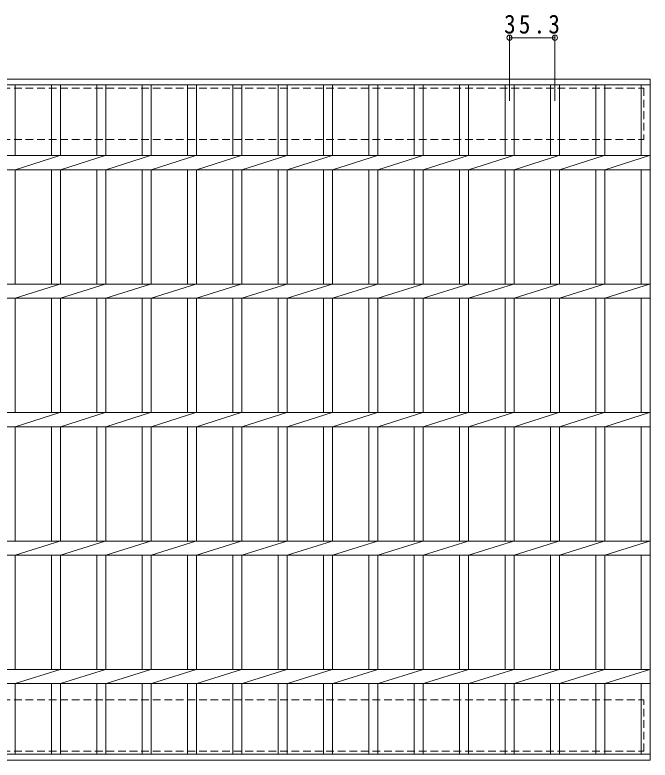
# Model space of a CAD drawing. Units: millimetres, scale not verified. Extents: x -802 to 914, y -688 to 604.
# Drawn here: x -300 to 195, y -69 to 511 of the extents above; entities that cross this region are included whole.
import ezdxf

# ---------------------------------------------------------------- set-up
doc = ezdxf.new("R2010")
doc.units = ezdxf.units.MM
doc.header["$LTSCALE"] = 5
doc.header["$PDMODE"] = 32
doc.header["$PDSIZE"] = 4
doc.linetypes.add('DASHED1', pattern=[1.8, 1.2, -0.6])
for name, color, linetype, lineweight in [('B-1', 2, 'Continuous', 9), ('B-2', 3, 'Continuous', 9), ('B-4', 7, 'Continuous', 9)]:
    doc.layers.add(name, color=color, linetype=linetype, lineweight=lineweight)
doc.styles.add('ＭＳ ゴシック', font='')
doc.styles.get('ＭＳ ゴシック').set_extended_font_data('MS Gothic')

msp = doc.modelspace()

# ---------------------------------------------------------------- linework, layer by layer
at = {"layer": 'B-1', "linetype": 'DASHED1'}
for p, q in [((-795.22, 414.224), (189.78, 414.224)), ((-795.22, -21.775), (189.78, -21.775))]:
    msp.add_line(p, q, dxfattribs=at)
for points in [[(-795.22, 454.225), (189.78, 454.225), (189.78, 414.224)], [(-795.22, -61.775), (189.78, -61.775), (189.78, -21.775)]]:
    msp.add_lwpolyline(points, dxfattribs=at)
at = {"layer": 'B-2'}
for p, q in [((-800.22, 461.224), (194.78, 461.224)), ((194.78, 461.224), (194.78, -68.775)), ((-800.22, 456.725), (194.78, 456.725)), ((-299.42, 456.725), (-299.42, 401.725)), ((-271.12, 456.725), (-271.12, 401.725)), ((-264.12, 456.725), (-264.12, 401.725)), ((-235.82, 456.725), (-235.82, 401.725)), ((-228.82, 456.725), (-228.82, 401.725)), ((-200.519, 456.725), (-200.519, 401.725)), ((-193.519, 456.725), (-193.519, 401.725)), ((-165.219, 456.725), (-165.219, 401.725)), ((-158.219, 456.725), (-158.219, 401.725)), ((-129.919, 456.725), (-129.919, 401.725)), ((-122.919, 456.725), (-122.919, 401.725)), ((-94.619, 456.725), (-94.619, 401.725)), ((-87.619, 456.725), (-87.619, 401.725)), ((-59.319, 456.725), (-59.319, 401.725)), ((-52.319, 456.725), (-52.319, 401.725)), ((-24.019, 456.725), (-24.019, 401.725)), ((-17.019, 456.725), (-17.019, 401.725)), ((11.281, 456.725), (11.281, 401.725)), ((18.281, 456.725), (18.281, 401.725)), ((46.582, 456.725), (46.582, 401.725)), ((53.581, 456.725), (53.581, 401.725)), ((81.882, 456.725), (81.882, 401.725)), ((88.882, 456.725), (88.882, 401.725)), ((117.182, 456.725), (117.182, 401.725)), ((124.182, 456.725), (124.182, 401.725)), ((152.482, 456.725), (152.482, 401.725)), ((159.482, 456.725), (159.482, 401.725)), ((187.779, 456.725), (187.779, 401.725)), ((-800.22, 401.725), (194.78, 401.725)), ((-299.42, 390.725), (-264.52, 401.725)), ((-264.12, 390.725), (-229.22, 401.725)), ((-228.82, 390.725), (-193.92, 401.725)), ((-193.519, 390.725), (-158.62, 401.725)), ((-158.219, 390.725), (-123.32, 401.725)), ((-122.919, 390.725), (-88.019, 401.725)), ((-87.619, 390.725), (-52.719, 401.725)), ((-52.319, 390.725), (-17.419, 401.725)), ((-17.019, 390.725), (17.881, 401.725)), ((18.281, 390.725), (53.181, 401.725)), ((53.581, 390.725), (88.481, 401.725)), ((88.882, 390.725), (123.781, 401.725)), ((124.182, 390.725), (159.082, 401.725)), ((159.482, 390.725), (194.382, 401.725)), ((-800.22, 390.725), (194.78, 390.725)), ((-299.42, 390.725), (-299.42, 301.725)), ((-271.12, 390.725), (-271.12, 301.725)), ((-264.12, 390.725), (-264.12, 301.725)), ((-235.82, 390.725), (-235.82, 301.725)), ((-228.82, 390.725), (-228.82, 301.725)), ((-200.519, 390.725), (-200.519, 301.725)), ((-193.519, 390.725), (-193.519, 301.725)), ((-165.219, 390.725), (-165.219, 301.725)), ((-158.219, 390.725), (-158.219, 301.725)), ((-129.919, 390.725), (-129.919, 301.725)), ((-122.919, 390.725), (-122.919, 301.725)), ((-94.619, 390.725), (-94.619, 301.725)), ((-87.619, 390.725), (-87.619, 301.725)), ((-59.319, 390.725), (-59.319, 301.725)), ((-52.319, 390.725), (-52.319, 301.725)), ((-24.019, 390.725), (-24.019, 301.725)), ((-17.019, 390.725), (-17.019, 301.725)), ((11.281, 390.725), (11.281, 301.725)), ((18.281, 390.725), (18.281, 301.725)), ((46.582, 390.725), (46.582, 301.725)), ((53.581, 390.725), (53.581, 301.725)), ((81.882, 390.725), (81.882, 301.725)), ((88.882, 390.725), (88.882, 301.725)), ((117.182, 390.725), (117.182, 301.725)), ((124.182, 390.725), (124.182, 301.725)), ((152.482, 390.725), (152.482, 301.725)), ((159.482, 390.725), (159.482, 301.725)), ((187.779, 390.725), (187.779, 301.725)), ((-800.22, 301.725), (194.78, 301.725)), ((-299.42, 290.725), (-264.52, 301.725)), ((-264.12, 290.725), (-229.22, 301.725)), ((-228.82, 290.725), (-193.92, 301.725)), ((-193.519, 290.725), (-158.62, 301.725)), ((-158.219, 290.725), (-123.32, 301.725)), ((-122.919, 290.725), (-88.019, 301.725)), ((-87.619, 290.725), (-52.719, 301.725)), ((-52.319, 290.725), (-17.419, 301.725)), ((-17.019, 290.725), (17.881, 301.725)), ((18.281, 290.725), (53.181, 301.725)), ((53.581, 290.725), (88.481, 301.725)), ((88.882, 290.725), (123.781, 301.725)), ((124.182, 290.725), (159.082, 301.725)), ((159.482, 290.725), (194.382, 301.725)), ((-800.22, 290.724), (194.78, 290.724)), ((-299.42, 290.724), (-299.42, 201.725)), ((-271.12, 290.724), (-271.12, 201.725)), ((-264.12, 290.724), (-264.12, 201.725)), ((-235.82, 290.724), (-235.82, 201.725)), ((-228.82, 290.724), (-228.82, 201.725)), ((-200.519, 290.724), (-200.519, 201.725)), ((-193.519, 290.724), (-193.519, 201.725)), ((-165.219, 290.724), (-165.219, 201.725)), ((-158.219, 290.724), (-158.219, 201.725)), ((-129.919, 290.724), (-129.919, 201.725)), ((-122.919, 290.724), (-122.919, 201.725)), ((-94.619, 290.724), (-94.619, 201.725)), ((-87.619, 290.724), (-87.619, 201.725)), ((-59.319, 290.724), (-59.319, 201.725)), ((-52.319, 290.724), (-52.319, 201.725)), ((-24.019, 290.724), (-24.019, 201.725)), ((-17.019, 290.724), (-17.019, 201.725)), ((11.281, 290.724), (11.281, 201.725)), ((18.281, 290.724), (18.281, 201.725)), ((46.582, 290.724), (46.582, 201.725)), ((53.581, 290.724), (53.581, 201.725)), ((81.882, 290.724), (81.882, 201.725)), ((88.882, 290.724), (88.882, 201.725)), ((117.182, 290.724), (117.182, 201.725)), ((124.182, 290.724), (124.182, 201.725)), ((152.482, 290.724), (152.482, 201.725)), ((159.482, 290.724), (159.482, 201.725)), ((187.779, 290.724), (187.779, 201.725)), ((-800.22, 201.725), (194.78, 201.725)), ((-299.42, 190.725), (-264.52, 201.725)), ((-264.12, 190.725), (-229.22, 201.725)), ((-228.82, 190.725), (-193.92, 201.725)), ((-193.519, 190.725), (-158.62, 201.725)), ((-158.219, 190.725), (-123.32, 201.725)), ((-122.919, 190.725), (-88.019, 201.725)), ((-87.619, 190.725), (-52.719, 201.725)), ((-52.319, 190.725), (-17.419, 201.725)), ((-17.019, 190.725), (17.881, 201.725)), ((18.281, 190.725), (53.181, 201.725)), ((53.581, 190.725), (88.481, 201.725)), ((88.882, 190.725), (123.781, 201.725)), ((124.182, 190.725), (159.082, 201.725)), ((159.482, 190.725), (194.382, 201.725)), ((-800.22, 190.724), (194.78, 190.724)), ((-299.42, 190.724), (-299.42, 101.724)), ((-271.12, 190.724), (-271.12, 101.724)), ((-264.12, 190.724), (-264.12, 101.724)), ((-235.82, 190.724), (-235.82, 101.724)), ((-228.82, 190.724), (-228.82, 101.724)), ((-200.519, 190.724), (-200.519, 101.724)), ((-193.519, 190.724), (-193.519, 101.724)), ((-165.219, 190.724), (-165.219, 101.724)), ((-158.219, 190.724), (-158.219, 101.724)), ((-129.919, 190.724), (-129.919, 101.724)), ((-122.919, 190.724), (-122.919, 101.724)), ((-94.619, 190.724), (-94.619, 101.724)), ((-87.619, 190.724), (-87.619, 101.724)), ((-59.319, 190.724), (-59.319, 101.724)), ((-52.319, 190.724), (-52.319, 101.724)), ((-24.019, 190.724), (-24.019, 101.724)), ((-17.019, 190.724), (-17.019, 101.724)), ((11.281, 190.724), (11.281, 101.724)), ((18.281, 190.724), (18.281, 101.724)), ((46.582, 190.724), (46.582, 101.724)), ((53.581, 190.724), (53.581, 101.724)), ((81.882, 190.724), (81.882, 101.724)), ((88.882, 190.724), (88.882, 101.724)), ((117.182, 190.724), (117.182, 101.724)), ((124.182, 190.724), (124.182, 101.724)), ((152.482, 190.724), (152.482, 101.724)), ((159.482, 190.724), (159.482, 101.724)), ((187.779, 190.724), (187.779, 101.724)), ((-800.22, 101.724), (194.78, 101.724)), ((-299.42, 90.725), (-264.52, 101.725)), ((-264.12, 90.725), (-229.22, 101.725)), ((-228.82, 90.725), (-193.92, 101.725)), ((-193.519, 90.725), (-158.62, 101.725)), ((-158.219, 90.725), (-123.32, 101.725)), ((-122.919, 90.725), (-88.019, 101.725)), ((-87.619, 90.725), (-52.719, 101.725)), ((-52.319, 90.725), (-17.419, 101.725)), ((-17.019, 90.725), (17.881, 101.725)), ((18.281, 90.725), (53.181, 101.725)), ((53.581, 90.725), (88.481, 101.725)), ((88.882, 90.725), (123.781, 101.725)), ((124.182, 90.725), (159.082, 101.725)), ((159.482, 90.725), (194.382, 101.725)), ((-800.22, 90.725), (194.78, 90.725)), ((-299.42, 90.725), (-299.42, 1.724)), ((-271.12, 90.725), (-271.12, 1.724)), ((-264.12, 90.725), (-264.12, 1.724)), ((-235.82, 90.725), (-235.82, 1.724)), ((-228.82, 90.725), (-228.82, 1.724)), ((-200.519, 90.725), (-200.519, 1.724)), ((-193.519, 90.725), (-193.519, 1.724)), ((-165.219, 90.725), (-165.219, 1.724)), ((-158.219, 90.725), (-158.219, 1.724)), ((-129.919, 90.725), (-129.919, 1.724)), ((-122.919, 90.725), (-122.919, 1.724)), ((-94.619, 90.725), (-94.619, 1.724)), ((-87.619, 90.725), (-87.619, 1.724)), ((-59.319, 90.725), (-59.319, 1.724)), ((-52.319, 90.725), (-52.319, 1.724)), ((-24.019, 90.725), (-24.019, 1.724)), ((-17.019, 90.725), (-17.019, 1.724)), ((11.281, 90.725), (11.281, 1.724)), ((18.281, 90.725), (18.281, 1.724)), ((46.582, 90.725), (46.582, 1.724)), ((53.581, 90.725), (53.581, 1.724)), ((81.882, 90.725), (81.882, 1.724)), ((88.882, 90.725), (88.882, 1.724)), ((117.182, 90.725), (117.182, 1.724)), ((124.182, 90.725), (124.182, 1.724)), ((152.482, 90.725), (152.482, 1.724)), ((159.482, 90.725), (159.482, 1.724)), ((187.779, 90.725), (187.779, 1.724)), ((-800.22, 1.724), (194.78, 1.724)), ((-299.421, 1.724), (-299.42, 1.725)), ((-299.22, -9.275), (-264.32, 1.725)), ((-264.321, 1.724), (-264.32, 1.725)), ((-264.121, 1.724), (-264.12, 1.725)), ((-263.92, -9.275), (-229.02, 1.725)), ((-229.021, 1.724), (-229.02, 1.725)), ((-228.821, 1.724), (-228.82, 1.725)), ((-228.619, -9.275), (-193.72, 1.725)), ((-193.721, 1.724), (-193.72, 1.725)), ((-193.521, 1.724), (-193.519, 1.725)), ((-193.319, -9.275), (-158.42, 1.725)), ((-158.421, 1.724), (-158.42, 1.725)), ((-158.221, 1.724), (-158.219, 1.725)), ((-158.019, -9.275), (-123.119, 1.725)), ((-123.121, 1.724), (-123.119, 1.725)), ((-122.921, 1.724), (-122.919, 1.725)), ((-122.719, -9.275), (-87.819, 1.725)), ((-87.821, 1.724), (-87.819, 1.725)), ((-87.621, 1.724), (-87.619, 1.725)), ((-87.419, -9.275), (-52.519, 1.725)), ((-52.521, 1.724), (-52.519, 1.725)), ((-52.32, 1.724), (-52.319, 1.725)), ((-52.119, -9.275), (-17.219, 1.725)), ((-17.221, 1.724), (-17.219, 1.725)), ((-17.02, 1.724), (-17.019, 1.725)), ((-16.819, -9.275), (18.081, 1.725)), ((18.08, 1.724), (18.081, 1.725)), ((18.28, 1.724), (18.281, 1.725)), ((18.482, -9.275), (53.381, 1.725)), ((53.38, 1.724), (53.381, 1.725)), ((53.58, 1.724), (53.581, 1.725)), ((53.782, -9.275), (88.681, 1.725)), ((88.68, 1.724), (88.681, 1.725)), ((88.88, 1.724), (88.882, 1.725)), ((89.082, -9.275), (123.982, 1.725)), ((123.98, 1.724), (123.982, 1.725)), ((124.18, 1.724), (124.182, 1.725)), ((124.382, -9.275), (159.282, 1.725)), ((159.28, 1.724), (159.282, 1.725)), ((159.48, 1.724), (159.482, 1.725)), ((159.682, -9.275), (194.582, 1.725)), ((194.378, 1.724), (194.38, 1.725)), ((-800.22, -9.275), (194.78, -9.275)), ((-299.42, -9.275), (-299.42, -64.275)), ((-271.12, -9.275), (-271.12, -64.275)), ((-264.12, -9.275), (-264.12, -64.275)), ((-235.82, -9.275), (-235.82, -64.275)), ((-228.82, -9.275), (-228.82, -64.275)), ((-200.519, -9.275), (-200.519, -64.275)), ((-193.519, -9.275), (-193.519, -64.275)), ((-165.219, -9.275), (-165.219, -64.275)), ((-158.219, -9.275), (-158.219, -64.275)), ((-129.919, -9.275), (-129.919, -64.275)), ((-122.919, -9.275), (-122.919, -64.275)), ((-94.619, -9.275), (-94.619, -64.275)), ((-87.619, -9.275), (-87.619, -64.275)), ((-59.319, -9.275), (-59.319, -64.275)), ((-52.319, -9.275), (-52.319, -64.275)), ((-24.019, -9.275), (-24.019, -64.275)), ((-17.019, -9.275), (-17.019, -64.275)), ((11.281, -9.275), (11.281, -64.275)), ((18.281, -9.275), (18.281, -64.275)), ((46.582, -9.275), (46.582, -64.275)), ((53.581, -9.275), (53.581, -64.275)), ((81.882, -9.275), (81.882, -64.275)), ((88.882, -9.275), (88.882, -64.275)), ((117.182, -9.275), (117.182, -64.275)), ((124.182, -9.275), (124.182, -64.275)), ((152.482, -9.275), (152.482, -64.275)), ((159.482, -9.275), (159.482, -64.275)), ((187.779, -9.275), (187.779, -64.275)), ((194.78, -64.275), (-800.22, -64.275)), ((194.78, -68.775), (-800.22, -68.775))]:
    msp.add_line(p, q, dxfattribs=at)
at = {"layer": 'B-4'}
for p, q in [((85.381, 444.33), (85.381, 495.057)), ((85.381, 493.557), (120.682, 493.557)), ((120.682, 444.33), (120.682, 495.057))]:
    msp.add_line(p, q, dxfattribs=at)
for p in [(85.381, 493.557), (120.682, 493.557)]:
    msp.add_point(p, dxfattribs=at)

# ---------------------------------------------------------------- texts
at = {"layer": 'B-4', "color": 2, "insert": (81.157, 496.557), "char_height": 14.66, "attachment_point": 7, "style": 'ＭＳ ゴシック'}
msp.add_mtext('\\T1.28;\\W0.9;35.3', dxfattribs=at)

doc.saveas('drawing.dxf')
